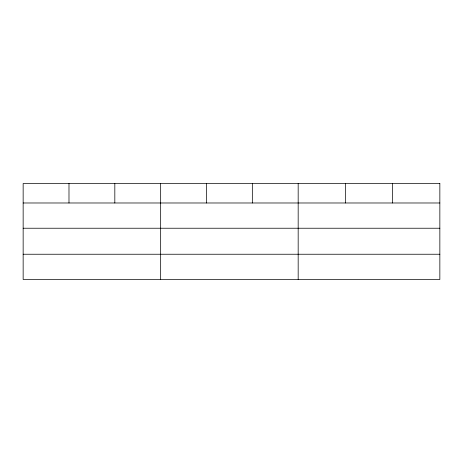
<?xml version="1.0" encoding="UTF-8"?>
<svg xmlns="http://www.w3.org/2000/svg" width="463" height="463" viewBox="0 0 463 463"><rect width="100%" height="100%" fill="white"/><g stroke="black" fill="none" stroke-linecap="round" stroke-linejoin="round"><path stroke-width="0.69" d="M23.15 202.985L439.85 202.985M23.15 228.23L439.85 228.23M23.15 254.239L439.85 254.239M392.624 183.522L392.624 202.985M345.398 183.522L345.398 202.985M298.172 183.522L298.172 279.478M252.335 183.522L252.335 202.985M206.498 183.522L206.498 202.985M160.661 183.522L160.661 279.478M114.824 183.522L114.824 202.985M68.987 183.522L68.987 202.985M439.85 183.522L23.15 183.522L23.15 279.478L439.85 279.478L439.85 183.522"/></g></svg>
